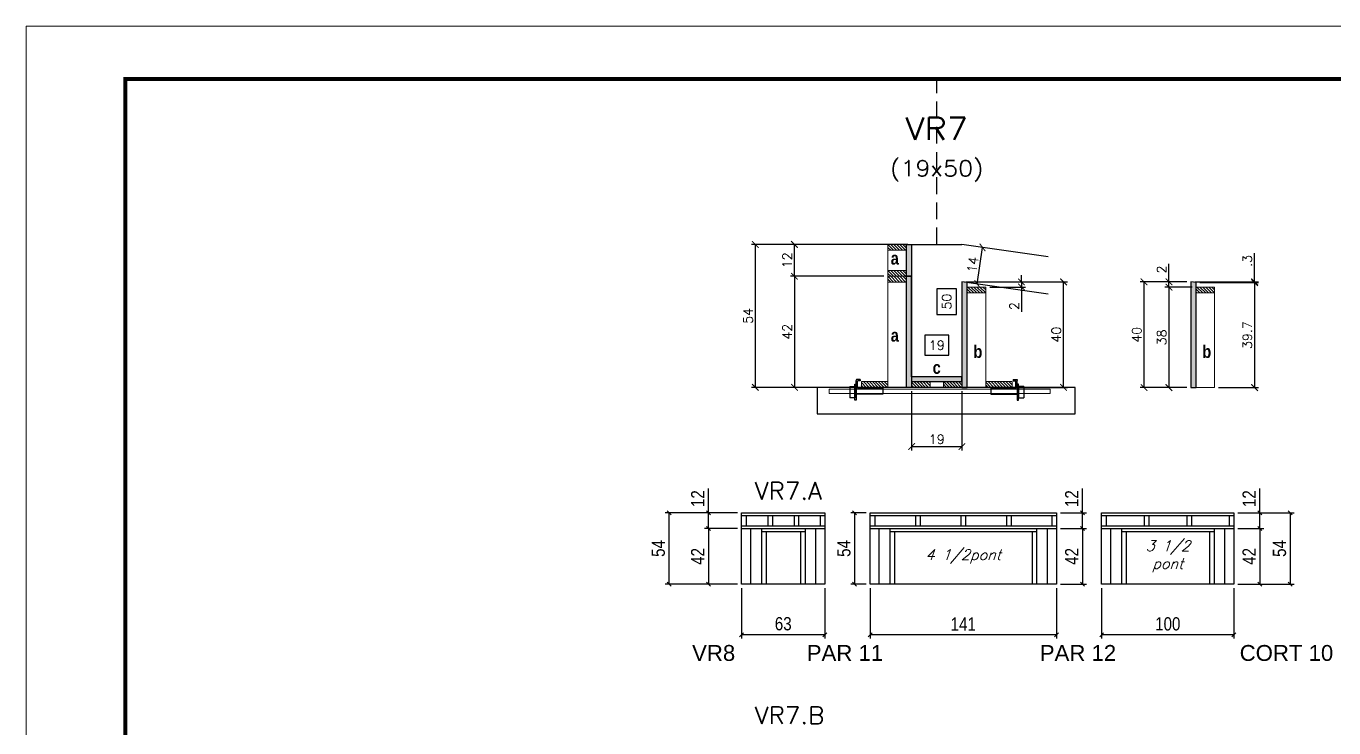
# Model space of a CAD drawing. Extents: x 0 to 6325, y 5574 to 19307.
# Drawn here: x 0 to 989, y 6094 to 6624 of the extents above; entities that cross this region are included whole.
import ezdxf
from ezdxf.enums import TextEntityAlignment as Align

# ---------------------------------------------------------------- set-up
doc = ezdxf.new("R2010")
doc.units = 0
doc.linetypes.add('DASHED', pattern=[0.75, 0.5, -0.25])
doc.linetypes.add('HIDDEN', pattern=[9.525, 6.35, -3.175])
for name, color, linetype in [('1', 1, 'Continuous'), ('5', 5, 'Continuous'), ('barrote', 251, 'Continuous'), ('COTA', 241, 'Continuous'), ('Cota Seção (2x)', 4, 'Continuous'), ('detalhes', 4, 'Continuous'), ('Hachura', 253, 'Continuous'), ('Painéis', 200, 'Continuous'), ('presilha', 1, 'Continuous'), ('SARR_2.2x7', 40, 'Continuous'), ('SARR_3.5x7', 81, 'Continuous'), ('texto', 7, 'Continuous'), ('Texto de Titulo', 7, 'Continuous'), ('Texto Qtd Sarr', 242, 'Continuous')]:
    doc.layers.add(name, color=color, linetype=linetype)
for name, color, linetype, lineweight in [('CONCRETO', 251, 'Continuous', 25), ('Folhas', 255, 'Continuous', 9), ('Madeira', 126, 'Continuous', 18), ('SARRAFO DE PRESSAO', 251, 'DASHED', 9), ('SCO-___-LAJ', 2, 'Continuous', 0), ('Texto Seção', 7, 'Continuous', 15)]:
    doc.layers.add(name, color=color, linetype=linetype, lineweight=lineweight)
doc.styles.add('COTA TECNICA', font='techl___.ttf', dxfattribs={"height": 10})
doc.styles.add('REGUA-120', font='ROMANS.shx', dxfattribs={"height": 15})
doc.styles.add('Romans', font='romans.shx')
doc.styles.get("Standard").update_dxf_attribs({"font": 'arial.ttf'})
doc.styles.add('TECNICA', font='techb___.ttf', dxfattribs={"height": 10})
doc.dimstyles.new('Cota Seção (2x)', dxfattribs={"dimtxt": 7, "dimasz": 5, "dimexe": 3, "dimexo": 3, "dimgap": 2, "dimtad": 3, "dimdec": 1, "dimlfac": 0.5, "dimzin": 12, "dimdsep": 46, "dimtxsty": 'Romans', "dimblk": 'ARCHTICK', "dimcen": 0, "dimclrd": 4, "dimclre": 4, "dimclrt": 1, "dimadec": 1, "dimazin": 3, "dimtfac": 1, "dimtdec": 1, "dimtmove": 0, "dimatfit": 3, "dimldrblk": 'OBLIQUE', "dimfxl": 1, "dimtolj": 1, "dimtzin": 12, "dimarcsym": 0})
doc.dimstyles.new('Cota Seção interna', dxfattribs={"dimtxt": 7, "dimasz": 6, "dimexe": 0.18, "dimexo": 2, "dimgap": -4, "dimtad": 3, "dimdec": 1, "dimlfac": 0.5, "dimzin": 12, "dimdsep": 46, "dimtxsty": 'Romans', "dimblk": 'ARCHTICK', "dimcen": 0.09, "dimse1": 1, "dimse2": 1, "dimsd1": 1, "dimsd2": 1, "dimclrd": 180, "dimclre": 5, "dimclrt": 1, "dimadec": 0, "dimazin": 3, "dimtfac": 1, "dimtdec": 1, "dimtofl": 0, "dimtmove": 0, "dimatfit": 3, "dimldrblk": 'ARCHTICK', "dimfxl": 1, "dimtolj": 1, "dimtzin": 0, "dimarcsym": 0})
doc.dimstyles.new('PAINEL', dxfattribs={"dimtxt": 10, "dimasz": 3, "dimexe": 3, "dimexo": 3, "dimgap": 3, "dimtad": 1, "dimdec": 1, "dimzin": 12, "dimdsep": 46, "dimtxsty": 'COTA TECNICA', "dimblk1": 'OBLIQUE', "dimblk2": 'OBLIQUE', "dimsah": 1, "dimcen": 0.9, "dimclrd": 4, "dimclre": 4, "dimclrt": 240, "dimadec": 1, "dimazin": 3, "dimtfac": 1, "dimtdec": 1, "dimtmove": 0, "dimatfit": 3, "dimfxl": 1, "dimtolj": 1, "dimtzin": 12, "dimarcsym": 0})
pattern_1 = [(315, (23626.2649, -1878.4068), (1.12253202, 1.12253202), [])]

# ---------------------------------------------------------------- blocks, each defined once
blk = doc.blocks.new('9999999999')
at = {"layer": 'Folhas'}
blk.add_lwpolyline([(98138.98, 34190.21), (99623.98, 34190.21), (99623.98, 35240.21), (98138.98, 35240.21)], close=True, dxfattribs=at)
at = {"layer": 'Folhas', "color": 30, "const_width": 3}
blk.add_lwpolyline([(98213.98, 34230.21), (99583.98, 34230.21), (99583.98, 35200.21), (98213.98, 35200.21)], close=True, dxfattribs=at)
blk = doc.blocks.new('*D3556')
at = {"layer": 'Cota Seção (2x)', "color": 180, "lineweight": -2, "transparency": 16777216}
for p, q in [((703.64, 6425.71), (688.64, 6425.71)), ((688.64, 6425.71), (688.64, 6406.38)), ((703.64, 6406.38), (703.64, 6425.71)), ((688.64, 6406.38), (703.64, 6406.38))]:
    blk.add_line(p, q, dxfattribs=at)
at = {"layer": 'Defpoints', "color": 0, "transparency": 16777216}
for p in [(707.64, 6459.2), (707.64, 6459.2), (707.64, 6359.24)]:
    blk.add_point(p, dxfattribs=at)
at = {"layer": 'Cota Seção (2x)', "color": 1, "transparency": 16777216, "insert": (696.14, 6416.05), "char_height": 7, "attachment_point": 5, "rotation": 90, "style": 'Romans'}
blk.add_mtext('\\A1;50', dxfattribs=at)
blk = doc.blocks.new('_ArchTick')
at = {"color": 0, "linetype": 'ByBlock', "const_width": 0.15}
blk.add_lwpolyline([(-0.5, -0.5), (0.5, 0.5)], dxfattribs=at)
blk = doc.blocks.new('*D3557')
at = {"layer": 'Cota Seção (2x)', "color": 180, "lineweight": -2, "transparency": 16777216}
for p, q in [((697.64, 6390.59), (679.64, 6390.59)), ((679.64, 6390.59), (679.64, 6375.59)), ((697.64, 6375.59), (697.64, 6390.59)), ((679.64, 6375.59), (697.64, 6375.59))]:
    blk.add_line(p, q, dxfattribs=at)
at = {"layer": 'Defpoints', "color": 0, "transparency": 16777216}
for p in [(669.64, 6371.59), (707.64, 6371.59), (707.64, 6371.59)]:
    blk.add_point(p, dxfattribs=at)
at = {"layer": 'Cota Seção (2x)', "color": 1, "transparency": 16777216, "insert": (688.64, 6383.09), "char_height": 7, "attachment_point": 5, "style": 'Romans'}
blk.add_mtext('\\A1;19', dxfattribs=at)
blk = doc.blocks.new('*D3558')
at = {"layer": 'COTA', "color": 4, "lineweight": -2, "transparency": 16777216}
for p, q in [((669.64, 6348.24), (669.64, 6303.51)), ((707.64, 6348.24), (707.64, 6303.51)), ((669.64, 6306.51), (707.64, 6306.51))]:
    blk.add_line(p, q, dxfattribs=at)
at = {"layer": 'Defpoints', "color": 0, "transparency": 16777216}
for p in [(669.64, 6351.24), (707.64, 6351.24), (707.64, 6306.51)]:
    blk.add_point(p, dxfattribs=at)
at = {"layer": 'COTA', "color": 4, "lineweight": -2, "transparency": 16777216, "xscale": 5, "yscale": 5, "zscale": 5, "rotation": 180}
blk.add_blockref('_ArchTick', (669.64, 6306.51), dxfattribs=at)
at = {"layer": 'COTA', "color": 4, "lineweight": -2, "transparency": 16777216, "xscale": 5, "yscale": 5, "zscale": 5}
blk.add_blockref('_ArchTick', (707.64, 6306.51), dxfattribs=at)
at = {"layer": 'COTA', "color": 1, "transparency": 16777216, "insert": (688.64, 6312.01), "char_height": 7, "attachment_point": 5, "style": 'Romans'}
blk.add_mtext('\\A1;19', dxfattribs=at)
blk = doc.blocks.new('_Oblique')
at = {"layer": '1', "color": 0, "lineweight": -2}
blk.add_line((-0.5, -0.5), (0.5, 0.5), dxfattribs=at)
blk = doc.blocks.new('*D3559')
at = {"layer": 'COTA', "color": 4, "lineweight": -2, "transparency": 16777216}
for p, q in [((710.64, 6430.97), (787.52, 6430.97)), ((784.52, 6351.24), (784.52, 6430.97)), ((744.24, 6351.24), (787.52, 6351.24))]:
    blk.add_line(p, q, dxfattribs=at)
at = {"layer": 'Defpoints', "color": 0, "transparency": 16777216}
for p in [(707.64, 6430.97), (784.52, 6430.97), (741.24, 6351.24)]:
    blk.add_point(p, dxfattribs=at)
at = {"layer": 'COTA', "color": 4, "lineweight": -2, "transparency": 16777216, "xscale": 5, "yscale": 5, "zscale": 5}
for p, rotation in [((784.52, 6430.97), 90), ((784.52, 6351.24), 270)]:
    blk.add_blockref('_ArchTick', p, dxfattribs=dict(at, rotation=rotation))
at = {"layer": 'COTA', "color": 1, "transparency": 16777216, "insert": (779.02, 6391.1), "char_height": 7, "attachment_point": 5, "rotation": 90, "style": 'Romans'}
blk.add_mtext('\\A1;40', dxfattribs=at)
blk = doc.blocks.new('*D3560')
at = {"layer": 'COTA', "color": 4, "lineweight": -2, "transparency": 16777216}
for p, q in [((648.64, 6435.25), (577.99, 6435.25)), ((580.99, 6435.25), (580.99, 6351.24)), ((633.04, 6351.24), (577.99, 6351.24))]:
    blk.add_line(p, q, dxfattribs=at)
at = {"layer": 'Defpoints', "color": 0, "transparency": 16777216}
for p in [(651.64, 6435.25), (580.99, 6351.24), (636.04, 6351.24)]:
    blk.add_point(p, dxfattribs=at)
at = {"layer": 'COTA', "color": 4, "lineweight": -2, "transparency": 16777216, "xscale": 5, "yscale": 5, "zscale": 5}
for p, rotation in [((580.99, 6435.25), 90), ((580.99, 6351.24), 270)]:
    blk.add_blockref('_ArchTick', p, dxfattribs=dict(at, rotation=rotation))
at = {"layer": 'COTA', "color": 1, "transparency": 16777216, "insert": (575.49, 6393.24), "char_height": 7, "attachment_point": 5, "rotation": 90, "style": 'Romans'}
blk.add_mtext('\\A1;42', dxfattribs=at)
blk = doc.blocks.new('PRESILHA METÁLICA 1')
at = {"layer": 'presilha'}
for p, q in [((6, 15.5), (7.5, 15.5)), ((6, -2.5), (6, 15.5)), ((7.5, 10.6), (7.5, 19.9)), ((7.5, 15.5), (7.5, -2.5)), ((12, 21), (8.6, 21)), ((9, 11.6), (9, 18.9)), ((12, 19.5), (9.6, 19.5)), ((12, 21), (12, 19.5)), ((0, 13), (6, 13)), ((0, 13), (0, 0)), ((6, 0), (0, 0)), ((6, 13), (6, 0)), ((37.5, 4.1), (7.5, 4.1)), ((37.5, 11), (9.6, 11)), ((37.5, 11), (37.5, 4.1)), ((7.5, -2.5), (6, -2.5))]:
    blk.add_line(p, q, dxfattribs=at)
for centre, radius, start, end in [((8.6, 19.9), 1.14, 90, 180), ((9.6, 18.9), 0.57, 90, 180), ((9.6, 11.6), 0.57, 180, 270)]:
    blk.add_arc(centre, radius, start, end, dxfattribs=at)
blk = doc.blocks.new('*D3561')
at = {"layer": 'COTA', "color": 4, "lineweight": -2, "transparency": 16777216}
for p, q in [((710.64, 6430.97), (755.69, 6430.97)), ((752.69, 6430.97), (752.69, 6435.97)), ((752.69, 6430.97), (752.69, 6427.03)), ((728.64, 6427.03), (755.69, 6427.03)), ((752.69, 6427.03), (752.69, 6408.36))]:
    blk.add_line(p, q, dxfattribs=at)
at = {"layer": 'Defpoints', "color": 0, "transparency": 16777216}
for p in [(707.64, 6430.97), (725.64, 6427.03), (752.69, 6427.03)]:
    blk.add_point(p, dxfattribs=at)
at = {"layer": 'COTA', "color": 4, "lineweight": -2, "transparency": 16777216, "xscale": 5, "yscale": 5, "zscale": 5}
for p, rotation in [((752.69, 6430.97), 270), ((752.69, 6427.03), 90)]:
    blk.add_blockref('_ArchTick', p, dxfattribs=dict(at, rotation=rotation))
at = {"layer": 'COTA', "color": 1, "transparency": 16777216, "insert": (747.19, 6412.69), "char_height": 7, "attachment_point": 5, "rotation": 90, "style": 'Romans'}
blk.add_mtext('\\A1;2', dxfattribs=at)
blk = doc.blocks.new('*D3549')
at = {"layer": 'COTA', "color": 4, "lineweight": -2, "transparency": 16777216}
for p, q in [((601.37, 6459.25), (577.99, 6459.25)), ((580.99, 6435.25), (580.99, 6459.25)), ((648.64, 6435.25), (577.99, 6435.25))]:
    blk.add_line(p, q, dxfattribs=at)
at = {"layer": 'Defpoints', "color": 0, "transparency": 16777216}
for p in [(580.99, 6459.25), (604.37, 6459.25), (651.64, 6435.25)]:
    blk.add_point(p, dxfattribs=at)
at = {"layer": 'COTA', "color": 4, "lineweight": -2, "transparency": 16777216, "xscale": 5, "yscale": 5, "zscale": 5}
for p, rotation in [((580.99, 6459.25), 90), ((580.99, 6435.25), 270)]:
    blk.add_blockref('_ArchTick', p, dxfattribs=dict(at, rotation=rotation))
at = {"layer": 'COTA', "color": 1, "transparency": 16777216, "insert": (575.49, 6447.25), "char_height": 7, "attachment_point": 5, "rotation": 90, "style": 'Romans'}
blk.add_mtext('\\A1;12', dxfattribs=at)
blk = doc.blocks.new('titulo1')
at = {"layer": 'Defpoints', "color": 252, "linetype": 'HIDDEN', "ltscale": 2}
blk.add_line((0, 0), (0, 125), dxfattribs=at)
at = {"layer": 'Defpoints', "style": 'Romans', "oblique": 15}
blk.add_attdef('FOLHA', text='', height=10, dxfattribs=at).set_placement((0, 15.58), align=Align.MIDDLE_CENTER)
at = {"layer": 'Texto Qtd Sarr', "color": 3, "style": 'Romans', "oblique": 15}
for tag, height, p in [('TITULO', 17, (0, 71.45)), ('SEÇÃO', 12, (0, 41.55))]:
    blk.add_attdef(tag, text='', height=height, dxfattribs=at).set_placement(p, align=Align.MIDDLE_CENTER)
blk = doc.blocks.new('*D3550')
at = {"layer": 'COTA', "color": 4, "lineweight": -2, "transparency": 16777216}
for p, q in [((877.75, 6430.97), (842.39, 6430.97)), ((845.39, 6351.04), (845.39, 6430.97)), ((877.75, 6351.04), (842.39, 6351.04))]:
    blk.add_line(p, q, dxfattribs=at)
at = {"layer": 'Defpoints', "color": 0, "transparency": 16777216}
for p in [(845.39, 6430.97), (880.75, 6430.97), (880.75, 6351.04)]:
    blk.add_point(p, dxfattribs=at)
at = {"layer": 'COTA', "color": 4, "lineweight": -2, "transparency": 16777216, "xscale": 5, "yscale": 5, "zscale": 5}
for p, rotation in [((845.39, 6430.97), 90), ((845.39, 6351.04), 270)]:
    blk.add_blockref('_ArchTick', p, dxfattribs=dict(at, rotation=rotation))
at = {"layer": 'COTA', "color": 1, "transparency": 16777216, "insert": (839.89, 6391), "char_height": 7, "attachment_point": 5, "rotation": 90, "style": 'Romans'}
blk.add_mtext('\\A1;40', dxfattribs=at)
blk = doc.blocks.new('*D3551')
at = {"layer": 'COTA', "color": 4, "lineweight": -2, "transparency": 16777216}
for p, q in [((928.98, 6430.97), (928.98, 6452.63)), ((883.75, 6430.97), (931.98, 6430.97)), ((887.67, 6430.41), (931.98, 6430.41)), ((928.98, 6430.41), (928.98, 6430.97)), ((928.98, 6430.41), (928.98, 6425.41))]:
    blk.add_line(p, q, dxfattribs=at)
at = {"layer": 'Defpoints', "color": 0, "transparency": 16777216}
for p in [(880.75, 6430.97), (884.67, 6430.41), (928.98, 6430.97)]:
    blk.add_point(p, dxfattribs=at)
at = {"layer": 'COTA', "color": 4, "lineweight": -2, "transparency": 16777216, "xscale": 5, "yscale": 5, "zscale": 5}
for p, rotation in [((928.98, 6430.97), 270), ((928.98, 6430.41), 90)]:
    blk.add_blockref('_ArchTick', p, dxfattribs=dict(at, rotation=rotation))
at = {"layer": 'COTA', "color": 1, "transparency": 16777216, "insert": (923.48, 6446.8), "char_height": 7, "attachment_point": 5, "rotation": 90, "style": 'Romans'}
blk.add_mtext('\\A1;.3', dxfattribs=at)
blk = doc.blocks.new('*D3552')
at = {"layer": 'COTA', "color": 4, "lineweight": -2, "transparency": 16777216}
for p, q in [((887.67, 6430.41), (931.98, 6430.41)), ((928.98, 6430.41), (928.98, 6351.04)), ((901.75, 6351.04), (931.98, 6351.04))]:
    blk.add_line(p, q, dxfattribs=at)
at = {"layer": 'Defpoints', "color": 0, "transparency": 16777216}
for p in [(884.67, 6430.41), (898.75, 6351.04), (928.98, 6351.04)]:
    blk.add_point(p, dxfattribs=at)
at = {"layer": 'COTA', "color": 4, "lineweight": -2, "transparency": 16777216, "xscale": 5, "yscale": 5, "zscale": 5}
for p, rotation in [((928.98, 6430.41), 90), ((928.98, 6351.04), 270)]:
    blk.add_blockref('_ArchTick', p, dxfattribs=dict(at, rotation=rotation))
at = {"layer": 'COTA', "color": 1, "transparency": 16777216, "insert": (923.48, 6390.72), "char_height": 7, "attachment_point": 5, "rotation": 90, "style": 'Romans'}
blk.add_mtext('\\A1;39.7', dxfattribs=at)
blk = doc.blocks.new('*D3553')
at = {"layer": 'COTA', "color": 4, "lineweight": -2, "transparency": 16777216}
for p, q in [((864.21, 6430.97), (864.21, 6444.63)), ((877.75, 6430.97), (861.21, 6430.97)), ((864.21, 6426.96), (864.21, 6430.97)), ((881.75, 6426.96), (861.21, 6426.96))]:
    blk.add_line(p, q, dxfattribs=at)
at = {"layer": 'Defpoints', "color": 0, "transparency": 16777216}
for p in [(864.21, 6430.97), (880.75, 6430.97), (884.75, 6426.96)]:
    blk.add_point(p, dxfattribs=at)
at = {"layer": 'COTA', "color": 4, "lineweight": -2, "transparency": 16777216, "xscale": 5, "yscale": 5, "zscale": 5}
for p, rotation in [((864.21, 6430.97), 90), ((864.21, 6426.96), 270)]:
    blk.add_blockref('_ArchTick', p, dxfattribs=dict(at, rotation=rotation))
at = {"layer": 'COTA', "color": 1, "transparency": 16777216, "insert": (858.71, 6440.3), "char_height": 7, "attachment_point": 5, "rotation": 90, "style": 'Romans'}
blk.add_mtext('\\A1;2', dxfattribs=at)
blk = doc.blocks.new('*D3554')
at = {"layer": 'COTA', "color": 4, "lineweight": -2, "transparency": 16777216}
for p, q in [((881.75, 6426.96), (861.21, 6426.96)), ((864.21, 6426.96), (864.21, 6351.04)), ((877.75, 6351.04), (861.21, 6351.04))]:
    blk.add_line(p, q, dxfattribs=at)
at = {"layer": 'Defpoints', "color": 0, "transparency": 16777216}
for p in [(884.75, 6426.96), (864.21, 6351.04), (880.75, 6351.04)]:
    blk.add_point(p, dxfattribs=at)
at = {"layer": 'COTA', "color": 4, "lineweight": -2, "transparency": 16777216, "xscale": 5, "yscale": 5, "zscale": 5}
for p, rotation in [((864.21, 6426.96), 90), ((864.21, 6351.04), 270)]:
    blk.add_blockref('_ArchTick', p, dxfattribs=dict(at, rotation=rotation))
at = {"layer": 'COTA', "color": 1, "transparency": 16777216, "insert": (858.71, 6389), "char_height": 7, "attachment_point": 5, "rotation": 90, "style": 'Romans'}
blk.add_mtext('\\A1;38', dxfattribs=at)
blk = doc.blocks.new('*D4644')
at = {"layer": 'COTA', "color": 4, "lineweight": -2, "transparency": 16777216}
blk.add_line((719.3, 6429.31), (723.24, 6457.03), dxfattribs=at)
at = {"layer": 'Defpoints', "color": 0, "transparency": 16777216}
for p in [(723.24, 6457.03), (723.24, 6457.03), (719.3, 6429.31)]:
    blk.add_point(p, dxfattribs=at)
at = {"layer": 'COTA', "color": 4, "lineweight": -2, "transparency": 16777216, "xscale": 5, "yscale": 5, "zscale": 5}
for p, rotation in [((723.24, 6457.03), 81.91373526507375), ((719.3, 6429.31), 261.9137352650737)]:
    blk.add_blockref('_ArchTick', p, dxfattribs=dict(at, rotation=rotation))
at = {"layer": 'COTA', "color": 1, "transparency": 16777216, "insert": (715.82, 6443.95), "char_height": 7, "attachment_point": 5, "rotation": 81.91374, "style": 'Romans'}
blk.add_mtext('\\A1;14', dxfattribs=at)
blk = doc.blocks.new('*D4640')
at = {"layer": 'COTA', "color": 4, "lineweight": -2, "transparency": 16777216}
for p, q in [((538.01, 6244.46), (512.92, 6244.46)), ((515.92, 6244.46), (515.92, 6202.46)), ((538.01, 6202.46), (512.92, 6202.46))]:
    blk.add_line(p, q, dxfattribs=at)
at = {"layer": 'Defpoints', "color": 0, "transparency": 16777216}
for p in [(541.01, 6244.46), (515.92, 6202.46), (541.01, 6202.46)]:
    blk.add_point(p, dxfattribs=at)
at = {"layer": 'COTA', "color": 4, "lineweight": -2, "transparency": 16777216, "xscale": 3, "yscale": 3, "zscale": 3}
for p, rotation in [((515.92, 6244.46), 90), ((515.92, 6202.46), 270)]:
    blk.add_blockref('_Oblique', p, dxfattribs=dict(at, rotation=rotation))
at = {"layer": 'COTA', "color": 240, "transparency": 16777216, "insert": (507.85, 6223.46), "char_height": 10, "attachment_point": 5, "rotation": 90, "style": 'COTA TECNICA'}
blk.add_mtext('\\A1;42', dxfattribs=at)
blk = doc.blocks.new('*D4641')
at = {"layer": 'COTA', "color": 4, "lineweight": -2, "transparency": 16777216}
for p, q in [((515.92, 6256.46), (515.92, 6274.78)), ((538.01, 6256.46), (512.92, 6256.46)), ((515.92, 6244.46), (515.92, 6256.46)), ((538.01, 6244.46), (512.92, 6244.46))]:
    blk.add_line(p, q, dxfattribs=at)
at = {"layer": 'Defpoints', "color": 0, "transparency": 16777216}
for p in [(515.92, 6256.46), (541.01, 6256.46), (541.01, 6244.46)]:
    blk.add_point(p, dxfattribs=at)
at = {"layer": 'COTA', "color": 4, "lineweight": -2, "transparency": 16777216, "xscale": 3, "yscale": 3, "zscale": 3}
for p, rotation in [((515.92, 6256.46), 90), ((515.92, 6244.46), 270)]:
    blk.add_blockref('_Oblique', p, dxfattribs=dict(at, rotation=rotation))
at = {"layer": 'COTA', "color": 240, "transparency": 16777216, "insert": (507.86, 6267.12), "char_height": 10, "attachment_point": 5, "rotation": 90, "style": 'COTA TECNICA'}
blk.add_mtext('\\A1;12', dxfattribs=at)
blk = doc.blocks.new('*D3548')
at = {"layer": 'COTA', "color": 4, "lineweight": -2, "transparency": 16777216}
for p, q in [((538.01, 6256.46), (483.18, 6256.46)), ((486.18, 6202.46), (486.18, 6256.46)), ((538.01, 6202.46), (483.18, 6202.46))]:
    blk.add_line(p, q, dxfattribs=at)
at = {"layer": 'Defpoints', "color": 0, "transparency": 16777216}
for p in [(486.18, 6256.46), (541.01, 6256.46), (541.01, 6202.46)]:
    blk.add_point(p, dxfattribs=at)
at = {"layer": 'COTA', "color": 4, "lineweight": -2, "transparency": 16777216, "xscale": 3, "yscale": 3, "zscale": 3}
for p, rotation in [((486.18, 6256.46), 90), ((486.18, 6202.46), 270)]:
    blk.add_blockref('_Oblique', p, dxfattribs=dict(at, rotation=rotation))
at = {"layer": 'COTA', "color": 240, "transparency": 16777216, "insert": (478.07, 6229.46), "char_height": 10, "attachment_point": 5, "rotation": 90, "style": 'COTA TECNICA'}
blk.add_mtext('\\A1;54', dxfattribs=at)
blk = doc.blocks.new('*D4642')
at = {"layer": 'COTA', "color": 4, "lineweight": -2, "transparency": 16777216}
for p, q in [((541.01, 6199.46), (541.01, 6161.29)), ((604.01, 6199.46), (604.01, 6161.29)), ((604.01, 6164.29), (541.01, 6164.29))]:
    blk.add_line(p, q, dxfattribs=at)
at = {"layer": 'Defpoints', "color": 0, "transparency": 16777216}
for p in [(541.01, 6202.46), (604.01, 6202.46), (541.01, 6164.29)]:
    blk.add_point(p, dxfattribs=at)
at = {"layer": 'COTA', "color": 4, "lineweight": -2, "transparency": 16777216, "xscale": 3, "yscale": 3, "zscale": 3, "rotation": 180}
blk.add_blockref('_Oblique', (541.01, 6164.29), dxfattribs=at)
at = {"layer": 'COTA', "color": 4, "lineweight": -2, "transparency": 16777216, "xscale": 3, "yscale": 3, "zscale": 3}
blk.add_blockref('_Oblique', (604.01, 6164.29), dxfattribs=at)
at = {"layer": 'COTA', "color": 240, "transparency": 16777216, "insert": (572.51, 6172.51), "char_height": 10, "attachment_point": 5, "style": 'COTA TECNICA'}
blk.add_mtext('\\A1;63', dxfattribs=at)
blk = doc.blocks.new('*D4643')
at = {"layer": 'COTA', "color": 4, "lineweight": -2, "transparency": 16777216}
for p, q in [((666.64, 6459.25), (548.42, 6459.25)), ((551.42, 6459.25), (551.42, 6351.24)), ((595.19, 6351.24), (548.42, 6351.24))]:
    blk.add_line(p, q, dxfattribs=at)
at = {"layer": 'Defpoints', "color": 0, "transparency": 16777216}
for p in [(669.64, 6459.25), (551.42, 6351.24), (598.19, 6351.24)]:
    blk.add_point(p, dxfattribs=at)
at = {"layer": 'COTA', "color": 4, "lineweight": -2, "transparency": 16777216, "xscale": 5, "yscale": 5, "zscale": 5}
for p, rotation in [((551.42, 6459.25), 90), ((551.42, 6351.24), 270)]:
    blk.add_blockref('_ArchTick', p, dxfattribs=dict(at, rotation=rotation))
at = {"layer": 'COTA', "color": 1, "transparency": 16777216, "insert": (545.92, 6405.24), "char_height": 7, "attachment_point": 5, "rotation": 90, "style": 'Romans'}
blk.add_mtext('\\A1;54', dxfattribs=at)
blk = doc.blocks.new('*D4637')
at = {"layer": 'COTA', "color": 4, "lineweight": -2, "transparency": 16777216}
for p, q in [((638.17, 6199.46), (638.17, 6161.29)), ((779.17, 6199.46), (779.17, 6161.29)), ((779.17, 6164.29), (638.17, 6164.29))]:
    blk.add_line(p, q, dxfattribs=at)
at = {"layer": 'Defpoints', "color": 0, "transparency": 16777216}
for p in [(638.17, 6202.46), (779.17, 6202.46), (638.17, 6164.29)]:
    blk.add_point(p, dxfattribs=at)
at = {"layer": 'COTA', "color": 4, "lineweight": -2, "transparency": 16777216, "xscale": 3, "yscale": 3, "zscale": 3, "rotation": 180}
blk.add_blockref('_Oblique', (638.17, 6164.29), dxfattribs=at)
at = {"layer": 'COTA', "color": 4, "lineweight": -2, "transparency": 16777216, "xscale": 3, "yscale": 3, "zscale": 3}
blk.add_blockref('_Oblique', (779.17, 6164.29), dxfattribs=at)
at = {"layer": 'COTA', "color": 240, "transparency": 16777216, "insert": (708.67, 6172.37), "char_height": 10, "attachment_point": 5, "style": 'COTA TECNICA'}
blk.add_mtext('\\A1;141', dxfattribs=at)
blk = doc.blocks.new('*D4638')
at = {"layer": 'COTA', "color": 4, "lineweight": -2, "transparency": 16777216}
for p, q in [((813.32, 6199.46), (813.32, 6161.29)), ((913.32, 6199.46), (913.32, 6161.29)), ((913.32, 6164.29), (813.32, 6164.29))]:
    blk.add_line(p, q, dxfattribs=at)
at = {"layer": 'Defpoints', "color": 0, "transparency": 16777216}
for p in [(813.32, 6202.46), (913.32, 6202.46), (813.32, 6164.29)]:
    blk.add_point(p, dxfattribs=at)
at = {"layer": 'COTA', "color": 4, "lineweight": -2, "transparency": 16777216, "xscale": 3, "yscale": 3, "zscale": 3, "rotation": 180}
blk.add_blockref('_Oblique', (813.32, 6164.29), dxfattribs=at)
at = {"layer": 'COTA', "color": 4, "lineweight": -2, "transparency": 16777216, "xscale": 3, "yscale": 3, "zscale": 3}
blk.add_blockref('_Oblique', (913.32, 6164.29), dxfattribs=at)
at = {"layer": 'COTA', "color": 240, "transparency": 16777216, "insert": (863.32, 6172.4), "char_height": 10, "attachment_point": 5, "style": 'COTA TECNICA'}
blk.add_mtext('\\A1;100', dxfattribs=at)
blk = doc.blocks.new('*D3544')
at = {"layer": 'COTA', "color": 4, "lineweight": -2, "transparency": 16777216}
for p, q in [((782.17, 6244.46), (801.77, 6244.46)), ((798.77, 6244.46), (798.77, 6202.46)), ((782.17, 6202.46), (801.77, 6202.46))]:
    blk.add_line(p, q, dxfattribs=at)
at = {"layer": 'Defpoints', "color": 0, "transparency": 16777216}
for p in [(779.17, 6244.46), (779.17, 6202.46), (798.77, 6202.46)]:
    blk.add_point(p, dxfattribs=at)
at = {"layer": 'COTA', "color": 4, "lineweight": -2, "transparency": 16777216, "xscale": 3, "yscale": 3, "zscale": 3}
for p, rotation in [((798.77, 6244.46), 90), ((798.77, 6202.46), 270)]:
    blk.add_blockref('_Oblique', p, dxfattribs=dict(at, rotation=rotation))
at = {"layer": 'COTA', "color": 240, "transparency": 16777216, "insert": (790.69, 6223.46), "char_height": 10, "attachment_point": 5, "rotation": 90, "style": 'COTA TECNICA'}
blk.add_mtext('\\A1;42', dxfattribs=at)
blk = doc.blocks.new('*D3545')
at = {"layer": 'COTA', "color": 4, "lineweight": -2, "transparency": 16777216}
for p, q in [((798.77, 6256.46), (798.77, 6274.78)), ((782.17, 6256.46), (801.77, 6256.46)), ((798.77, 6244.46), (798.77, 6256.46)), ((782.17, 6244.46), (801.77, 6244.46))]:
    blk.add_line(p, q, dxfattribs=at)
at = {"layer": 'Defpoints', "color": 0, "transparency": 16777216}
for p in [(779.17, 6256.46), (798.77, 6256.46), (779.17, 6244.46)]:
    blk.add_point(p, dxfattribs=at)
at = {"layer": 'COTA', "color": 4, "lineweight": -2, "transparency": 16777216, "xscale": 3, "yscale": 3, "zscale": 3}
for p, rotation in [((798.77, 6256.46), 90), ((798.77, 6244.46), 270)]:
    blk.add_blockref('_Oblique', p, dxfattribs=dict(at, rotation=rotation))
at = {"layer": 'COTA', "color": 240, "transparency": 16777216, "insert": (790.71, 6267.12), "char_height": 10, "attachment_point": 5, "rotation": 90, "style": 'COTA TECNICA'}
blk.add_mtext('\\A1;12', dxfattribs=at)
blk = doc.blocks.new('*D3546')
at = {"layer": 'COTA', "color": 4, "lineweight": -2, "transparency": 16777216}
for p, q in [((916.32, 6244.46), (935.92, 6244.46)), ((932.92, 6244.46), (932.92, 6202.46)), ((916.32, 6202.46), (935.92, 6202.46))]:
    blk.add_line(p, q, dxfattribs=at)
at = {"layer": 'Defpoints', "color": 0, "transparency": 16777216}
for p in [(913.32, 6244.46), (913.32, 6202.46), (932.92, 6202.46)]:
    blk.add_point(p, dxfattribs=at)
at = {"layer": 'COTA', "color": 4, "lineweight": -2, "transparency": 16777216, "xscale": 3, "yscale": 3, "zscale": 3}
for p, rotation in [((932.92, 6244.46), 90), ((932.92, 6202.46), 270)]:
    blk.add_blockref('_Oblique', p, dxfattribs=dict(at, rotation=rotation))
at = {"layer": 'COTA', "color": 240, "transparency": 16777216, "insert": (924.84, 6223.46), "char_height": 10, "attachment_point": 5, "rotation": 90, "style": 'COTA TECNICA'}
blk.add_mtext('\\A1;42', dxfattribs=at)
blk = doc.blocks.new('*D3547')
at = {"layer": 'COTA', "color": 4, "lineweight": -2, "transparency": 16777216}
for p, q in [((932.92, 6256.46), (932.92, 6274.78)), ((916.32, 6256.46), (935.92, 6256.46)), ((932.92, 6244.46), (932.92, 6256.46)), ((916.32, 6244.46), (935.92, 6244.46))]:
    blk.add_line(p, q, dxfattribs=at)
at = {"layer": 'Defpoints', "color": 0, "transparency": 16777216}
for p in [(913.32, 6256.46), (932.92, 6256.46), (913.32, 6244.46)]:
    blk.add_point(p, dxfattribs=at)
at = {"layer": 'COTA', "color": 4, "lineweight": -2, "transparency": 16777216, "xscale": 3, "yscale": 3, "zscale": 3}
for p, rotation in [((932.92, 6256.46), 90), ((932.92, 6244.46), 270)]:
    blk.add_blockref('_Oblique', p, dxfattribs=dict(at, rotation=rotation))
at = {"layer": 'COTA', "color": 240, "transparency": 16777216, "insert": (924.86, 6267.12), "char_height": 10, "attachment_point": 5, "rotation": 90, "style": 'COTA TECNICA'}
blk.add_mtext('\\A1;12', dxfattribs=at)
blk = doc.blocks.new('*D4639')
at = {"layer": 'COTA', "color": 4, "lineweight": -2, "transparency": 16777216}
for p, q in [((635.17, 6256.46), (623.53, 6256.46)), ((626.53, 6256.46), (626.53, 6202.46)), ((635.17, 6202.46), (623.53, 6202.46))]:
    blk.add_line(p, q, dxfattribs=at)
at = {"layer": 'Defpoints', "color": 0, "transparency": 16777216}
for p in [(638.17, 6256.46), (626.53, 6202.46), (638.17, 6202.46)]:
    blk.add_point(p, dxfattribs=at)
at = {"layer": 'COTA', "color": 4, "lineweight": -2, "transparency": 16777216, "xscale": 3, "yscale": 3, "zscale": 3}
for p, rotation in [((626.53, 6256.46), 90), ((626.53, 6202.46), 270)]:
    blk.add_blockref('_Oblique', p, dxfattribs=dict(at, rotation=rotation))
at = {"layer": 'COTA', "color": 240, "transparency": 16777216, "insert": (618.42, 6229.46), "char_height": 10, "attachment_point": 5, "rotation": 90, "style": 'COTA TECNICA'}
blk.add_mtext('\\A1;54', dxfattribs=at)
blk = doc.blocks.new('*D4651')
at = {"layer": 'COTA', "color": 4, "lineweight": -2, "transparency": 16777216}
for p, q in [((916.32, 6256.46), (958.94, 6256.46)), ((955.94, 6256.46), (955.94, 6202.46)), ((916.32, 6202.46), (958.94, 6202.46))]:
    blk.add_line(p, q, dxfattribs=at)
at = {"layer": 'Defpoints', "color": 0, "transparency": 16777216}
for p in [(913.32, 6256.46), (913.32, 6202.46), (955.94, 6202.46)]:
    blk.add_point(p, dxfattribs=at)
at = {"layer": 'COTA', "color": 4, "lineweight": -2, "transparency": 16777216, "xscale": 3, "yscale": 3, "zscale": 3}
for p, rotation in [((955.94, 6256.46), 90), ((955.94, 6202.46), 270)]:
    blk.add_blockref('_Oblique', p, dxfattribs=dict(at, rotation=rotation))
at = {"layer": 'COTA', "color": 240, "transparency": 16777216, "insert": (947.83, 6229.46), "char_height": 10, "attachment_point": 5, "rotation": 90, "style": 'COTA TECNICA'}
blk.add_mtext('\\A1;54', dxfattribs=at)

msp = doc.modelspace()

# ---------------------------------------------------------------- hatches: boundary and pattern name
at = {"layer": 'Hachura'}
h = msp.add_hatch(dxfattribs=at)
h.set_pattern_fill('ANSI31', color=256, scale=0.5, angle=270, style=0)
h.set_pattern_definition([(315, (23626.2649, -1848.3948), (1.12253202, 1.12253202), [])])
h.paths.add_polyline_path([(665.64, 6454.85), (665.64, 6459.25), (651.64, 6459.25), (651.64, 6454.85)])
h = msp.add_hatch(color=256, dxfattribs=at)
h.dxf.hatch_style = 1
h.paths.add_polyline_path([(665.64, 6459.25), (669.64, 6459.25), (669.64, 6435.25), (665.64, 6435.25)])
h = msp.add_hatch(dxfattribs=at)
h.set_pattern_fill('ANSI31', color=256, scale=0.5, angle=270, style=0)
h.set_pattern_definition([(315, (23626.2649, -1867.9948), (1.12253202, 1.12253202), [])])
h.paths.add_polyline_path([(665.64, 6435.25), (665.64, 6439.65), (651.64, 6439.65), (651.64, 6435.25)])
h = msp.add_hatch(dxfattribs=at)
h.set_pattern_fill('ANSI31', color=256, scale=0.5, angle=270, style=0)
h.set_pattern_definition([(315, (23626.2649, -1872.3948), (1.12253202, 1.12253202), [])])
h.paths.add_polyline_path([(665.64, 6430.85), (665.64, 6435.25), (651.64, 6435.25), (651.64, 6430.85)])
h = msp.add_hatch(color=256, dxfattribs=at)
h.dxf.hatch_style = 1
h.paths.add_polyline_path([(665.64, 6435.25), (669.64, 6435.25), (669.64, 6351.24), (665.64, 6351.24)])
h = msp.add_hatch(color=256, dxfattribs=at)
h.dxf.hatch_style = 1
h.paths.add_polyline_path([(711.61, 6430.4), (707.64, 6430.97), (707.64, 6351.24), (711.64, 6351.24)])
h = msp.add_hatch(color=256, dxfattribs=at)
h.dxf.hatch_style = 1
h.paths.add_polyline_path([(884.71, 6430.4), (880.75, 6430.97), (880.75, 6351.04), (884.75, 6351.04)])
h = msp.add_hatch(dxfattribs=at)
h.set_pattern_fill('ANSI31', color=256, scale=0.5, angle=270, style=0)
h.set_pattern_definition([(315, (23626.2649, -1880.6157), (1.12253202, 1.12253202), [])])
h.paths.add_polyline_path([(711.64, 6422.63), (711.64, 6427.03), (725.64, 6427.03), (725.64, 6422.63)])
h = msp.add_hatch(dxfattribs=at)
h.set_pattern_fill('ANSI31', color=256, scale=0.5, angle=270, style=0)
h.set_pattern_definition([(315, (23799.3675, -1880.6157), (1.12253202, 1.12253202), [])])
h.paths.add_polyline_path([(884.75, 6422.63), (884.75, 6427.03), (898.75, 6427.03), (898.75, 6422.63)])
h = msp.add_hatch(color=256, dxfattribs=at)
h.dxf.hatch_style = 1
h.paths.add_polyline_path([(707.64, 6355.64), (707.64, 6359.24), (669.64, 6359.24), (669.64, 6355.64)])
h = msp.add_hatch(dxfattribs=at)
h.set_pattern_fill('ANSI31', color=256, scale=0.5, angle=270, style=0)
h.set_pattern_definition([(315, (23626.2649, -1878.4068), (1.12253202, 1.12253202), [])])
h.paths.add_polyline_path([(631.64, 6351.24), (631.64, 6355.64), (651.64, 6355.64), (651.64, 6351.24)])
h = msp.add_hatch(dxfattribs=at)
h.set_pattern_fill('ANSI31', color=256, scale=0.5, angle=270, style=0)
h.set_pattern_definition(pattern_1)
h.paths.add_polyline_path([(669.64, 6351.24), (669.64, 6355.64), (683.64, 6355.64), (683.64, 6351.24)])
h = msp.add_hatch(dxfattribs=at)
h.set_pattern_fill('ANSI31', color=256, scale=0.5, angle=270, style=0)
h.set_pattern_definition(pattern_1)
h.paths.add_polyline_path([(707.64, 6351.24), (707.64, 6355.64), (693.64, 6355.64), (693.64, 6351.24)])
h = msp.add_hatch(dxfattribs=at)
h.set_pattern_fill('ANSI31', color=256, scale=0.5, angle=270, style=0)
h.set_pattern_definition(pattern_1)
h.paths.add_polyline_path([(745.64, 6351.24), (745.64, 6355.64), (725.64, 6355.64), (725.64, 6351.24)])

# ---------------------------------------------------------------- linework, layer by layer
at = {"layer": 'barrote'}
msp.add_lwpolyline([(598.19, 6331.24), (793.37, 6331.24), (793.37, 6351.24), (598.19, 6351.24)], close=True, dxfattribs=at)
at = {"layer": 'CONCRETO'}
for p in [(669.64, 6459.25), (772.92, 6449.98)]:
    msp.add_line(p, (707.64, 6459.25), dxfattribs=at)
msp.add_lwpolyline([(772.92, 6421.69), (707.64, 6430.97), (707.64, 6359.24), (669.64, 6359.24), (669.64, 6435.25)], dxfattribs=at)
at = {"layer": 'Madeira'}
for points in [[(665.64, 6454.85), (665.64, 6459.25), (651.64, 6459.25), (651.64, 6454.85)], [(665.64, 6459.25), (651.64, 6459.25), (651.64, 6435.25), (665.64, 6435.25)], [(665.64, 6435.25), (665.64, 6439.65), (651.64, 6439.65), (651.64, 6435.25)], [(665.64, 6430.85), (665.64, 6435.25), (651.64, 6435.25), (651.64, 6430.85)], [(665.64, 6435.25), (651.64, 6435.25), (651.64, 6351.24), (665.64, 6351.24)], [(711.64, 6422.63), (711.64, 6427.03), (725.64, 6427.03), (725.64, 6422.63)], [(711.64, 6427.03), (725.64, 6427.03), (725.64, 6351.24), (711.64, 6351.24)], [(884.75, 6422.63), (884.75, 6427.03), (898.75, 6427.03), (898.75, 6422.63)], [(884.75, 6427.03), (898.75, 6427.03), (898.75, 6351.04), (884.75, 6351.04)], [(631.64, 6351.24), (631.64, 6355.64), (651.64, 6355.64), (651.64, 6351.24)], [(669.64, 6351.24), (669.64, 6355.64), (683.64, 6355.64), (683.64, 6351.24)], [(707.64, 6351.24), (707.64, 6355.64), (693.64, 6355.64), (693.64, 6351.24)], [(745.64, 6351.24), (745.64, 6355.64), (725.64, 6355.64), (725.64, 6351.24)]]:
    msp.add_lwpolyline(points, close=True, dxfattribs=at)
at = {"layer": 'Painéis', "linetype": 'ByBlock'}
for p, q in [((541.01, 6244.46), (541.01, 6256.46)), ((541.01, 6256.46), (604.01, 6256.46)), ((604.01, 6256.46), (604.01, 6244.46)), ((638.17, 6244.46), (638.17, 6256.46)), ((638.17, 6256.46), (779.17, 6256.46)), ((779.17, 6256.46), (779.17, 6244.46)), ((813.32, 6244.46), (813.32, 6256.46)), ((813.32, 6256.46), (913.32, 6256.46)), ((913.32, 6256.46), (913.32, 6244.46)), ((541.01, 6244.46), (604.01, 6244.46)), ((541.01, 6202.46), (541.01, 6244.46)), ((604.01, 6244.46), (604.01, 6202.46)), ((638.17, 6244.46), (779.17, 6244.46)), ((638.17, 6202.46), (638.17, 6244.46)), ((779.17, 6244.46), (779.17, 6202.46)), ((813.32, 6244.46), (913.32, 6244.46)), ((813.32, 6202.46), (813.32, 6244.46)), ((913.32, 6244.46), (913.32, 6202.46)), ((604.01, 6202.46), (541.01, 6202.46)), ((779.17, 6202.46), (638.17, 6202.46)), ((913.32, 6202.46), (813.32, 6202.46))]:
    msp.add_line(p, q, dxfattribs=at)
at = {"layer": 'Painéis'}
for points in [[(665.64, 6459.25), (669.64, 6459.25), (669.64, 6435.25), (665.64, 6435.25)], [(665.64, 6435.25), (669.64, 6435.25), (669.64, 6351.24), (665.64, 6351.24)], [(711.61, 6430.4), (707.64, 6430.97), (707.64, 6351.24), (711.64, 6351.24)], [(884.71, 6430.4), (880.75, 6430.97), (880.75, 6351.04), (884.75, 6351.04)], [(707.64, 6355.64), (707.64, 6359.24), (669.64, 6359.24), (669.64, 6355.64)]]:
    msp.add_lwpolyline(points, close=True, dxfattribs=at)
at = {"layer": 'SARR_2.2x7', "linetype": 'Continuous'}
for p, q in [((541.01, 6254.26), (604.01, 6254.26)), ((638.17, 6254.26), (779.17, 6254.26)), ((813.32, 6254.26), (913.32, 6254.26)), ((541.01, 6246.66), (604.01, 6246.66)), ((548.01, 6202.46), (548.01, 6244.46)), ((556.01, 6242.26), (589.01, 6242.26)), ((597.01, 6244.46), (597.01, 6202.46)), ((638.17, 6246.66), (779.17, 6246.66)), ((645.17, 6202.46), (645.17, 6244.46)), ((653.17, 6242.26), (764.17, 6242.26)), ((772.17, 6244.46), (772.17, 6202.46)), ((813.32, 6246.66), (913.32, 6246.66)), ((820.32, 6202.46), (820.32, 6244.46)), ((828.32, 6242.26), (898.32, 6242.26)), ((906.32, 6244.46), (906.32, 6202.46))]:
    msp.add_line(p, q, dxfattribs=at)
at = {"layer": 'SARR_3.5x7'}
for p, q in [((544.51, 6254.26), (544.51, 6246.66)), ((560.85, 6254.26), (560.85, 6246.66)), ((564.35, 6254.26), (564.35, 6246.66)), ((580.68, 6254.26), (580.68, 6246.66)), ((584.18, 6254.26), (584.18, 6246.66)), ((600.51, 6254.26), (600.51, 6246.66)), ((641.67, 6254.26), (641.67, 6246.66)), ((672.54, 6254.26), (672.54, 6246.66)), ((676.04, 6254.26), (676.04, 6246.66)), ((706.92, 6254.26), (706.92, 6246.66)), ((710.42, 6254.26), (710.42, 6246.66)), ((741.29, 6254.26), (741.29, 6246.66)), ((744.79, 6254.26), (744.79, 6246.66)), ((775.67, 6254.26), (775.67, 6246.66)), ((816.82, 6254.26), (816.82, 6246.66)), ((845.49, 6254.26), (845.49, 6246.66)), ((848.99, 6254.26), (848.99, 6246.66)), ((877.65, 6254.26), (877.65, 6246.66)), ((881.15, 6254.26), (881.15, 6246.66)), ((909.82, 6254.26), (909.82, 6246.66)), ((556.01, 6244.46), (556.01, 6202.46)), ((559.51, 6242.26), (559.51, 6202.46)), ((585.51, 6242.26), (585.51, 6202.46)), ((589.01, 6244.46), (589.01, 6202.46)), ((653.17, 6244.46), (653.17, 6202.46)), ((656.67, 6242.26), (656.67, 6202.46)), ((760.67, 6242.26), (760.67, 6202.46)), ((764.17, 6244.46), (764.17, 6202.46)), ((828.32, 6244.46), (828.32, 6202.46)), ((831.82, 6242.26), (831.82, 6202.46)), ((894.82, 6242.26), (894.82, 6202.46)), ((898.32, 6244.46), (898.32, 6202.46))]:
    msp.add_line(p, q, dxfattribs=at)
at = {"layer": 'SCO-___-LAJ', "color": 1}
msp.add_lwpolyline([(607.19, 6349.9), (774.5, 6349.9), (774.5, 6346.7), (607.19, 6346.7)], close=True, dxfattribs=at)

# ---------------------------------------------------------------- block references
at = {"layer": 'presilha', "yscale": 0.6666666666666666, "zscale": 0.6666666666666666}
for p, xscale in [((622.78, 6343.27), 0.6666666666666666), ((754.51, 6343.27), -0.6666666666666666)]:
    msp.add_blockref('PRESILHA METÁLICA 1', p, dxfattribs=dict(at, xscale=xscale))
at = {"layer": 'SARRAFO DE PRESSAO', "color": 6, "linetype": 'ByBlock'}
msp.add_blockref('9999999999', (-98138.98, -28615.96), dxfattribs=at)
at = {"layer": 'Texto Seção'}
ref = msp.add_blockref('titulo1', (688.64, 6459.25), dxfattribs=at)
ref.add_attrib('TITULO', 'VR7', dxfattribs={"layer": 'Texto de Titulo', "color": 7, "height": 17, "style": 'Romans', "width": 1.1}).set_placement((688.64, 6546.75), align=Align.MIDDLE_CENTER)
ref.add_attrib('SEÇÃO', '(19x50)', dxfattribs={"layer": 'Texto de Titulo', "color": 7, "height": 12, "style": 'Romans', "width": 1.1}).set_placement((688.64, 6516.75), align=Align.MIDDLE_CENTER)

# ---------------------------------------------------------------- texts
at = {"layer": '5', "linetype": 'Continuous'}
for s, p in [('VR8', (503.6, 6144.49)), ('PAR 11', (590.32, 6144.49)), ('PAR 12', (766.54, 6144.49)), ('CORT 10', (917.69, 6144.49))]:
    msp.add_text(s, height=12, rotation=359.99996, dxfattribs=at).set_placement(p)
at = {"layer": 'detalhes', "style": 'TECNICA'}
for s, p in [('a', (653.82, 6444.05)), ('a', (653.82, 6385.8)), ('b', (716.36, 6373.48)), ('b', (889.46, 6373.48)), ('c', (685.52, 6361.47))]:
    msp.add_text(s, height=9.6, dxfattribs=at).set_placement(p)
at = {"layer": 'texto', "color": 2, "char_height": 8, "attachment_point": 5, "style": 'Romans'}
for s, insert in [('{\\Q19;\\C256;4 1/2pont}', (708.67, 6223.46)), ('{\\Q19;\\C256;3 1/2\\Ppont}', (863.32, 6223.46))]:
    msp.add_mtext(s, dxfattribs=dict(at, insert=insert))
at = {"layer": 'Texto Seção', "style": 'REGUA-120', "width": 1.05}
for s, p in [('VR7.A', (551.01, 6266.46)), ('VR7.B', (551.01, 6096.83))]:
    msp.add_text(s, height=13, dxfattribs=at).set_placement(p)

# ---------------------------------------------------------------- dimensions: what is measured, and where the dimension line sits
at = {"layer": 'COTA'}
for base, p1, p2, dimstyle, picture, middle in [((551.42, 6351.24), (669.64, 6459.25), (598.19, 6351.24), 'Cota Seção (2x)', '*D4643', (545.92, 6405.24)), ((580.99, 6459.25), (651.64, 6435.25), (604.37, 6459.25), 'Cota Seção (2x)', '*D3549', (575.49, 6447.25)), ((928.98, 6430.97), (884.67, 6430.41), (880.75, 6430.97), 'Cota Seção (2x)', '*D3551', (923.48, 6446.8)), ((580.99, 6351.24), (651.64, 6435.25), (636.04, 6351.24), 'Cota Seção (2x)', '*D3560', (575.49, 6393.24)), ((864.21, 6430.97), (884.75, 6426.96), (880.75, 6430.97), 'Cota Seção (2x)', '*D3553', (858.71, 6440.3)), ((752.69, 6427.03), (707.64, 6430.97), (725.64, 6427.03), 'Cota Seção (2x)', '*D3561', (747.19, 6412.69)), ((928.98, 6351.04), (884.67, 6430.41), (898.75, 6351.04), 'Cota Seção (2x)', '*D3552', (923.48, 6390.72)), ((515.92, 6256.46), (541.01, 6244.46), (541.01, 6256.46), 'PAINEL', '*D4641', (507.86, 6267.12)), ((798.77, 6256.46), (779.17, 6244.46), (779.17, 6256.46), 'PAINEL', '*D3545', (790.71, 6267.12)), ((932.92, 6256.46), (913.32, 6244.46), (913.32, 6256.46), 'PAINEL', '*D3547', (924.86, 6267.12)), ((486.18, 6256.46), (541.01, 6202.46), (541.01, 6256.46), 'PAINEL', '*D3548', (478.07, 6229.46)), ((626.53, 6202.46), (638.17, 6256.46), (638.17, 6202.46), 'PAINEL', '*D4639', (618.42, 6229.46)), ((955.94, 6202.46), (913.32, 6256.46), (913.32, 6202.46), 'PAINEL', '*D4651', (947.83, 6229.46)), ((515.92, 6202.46), (541.01, 6244.46), (541.01, 6202.46), 'PAINEL', '*D4640', (507.85, 6223.46)), ((798.77, 6202.46), (779.17, 6244.46), (779.17, 6202.46), 'PAINEL', '*D3544', (790.69, 6223.46)), ((932.92, 6202.46), (913.32, 6244.46), (913.32, 6202.46), 'PAINEL', '*D3546', (924.84, 6223.46))]:
    dim = msp.add_linear_dim(base=base, p1=p1, p2=p2, angle=90, dimstyle=dimstyle, dxfattribs=at)
    dim.commit()
    dim.dimension.update_dxf_attribs({"geometry": picture, "text_midpoint": middle})
dim = msp.add_aligned_dim(p1=(719.3, 6429.31), p2=(723.24, 6457.03), distance=0, dimstyle='Cota Seção (2x)', dxfattribs=at)
dim.commit()
dim.dimension.update_dxf_attribs({"geometry": '*D4644', "text_midpoint": (715.82, 6443.95)})
for base, p1, p2, picture, middle in [((784.52, 6430.97), (741.24, 6351.24), (707.64, 6430.97), '*D3559', (779.02, 6391.1)), ((845.39, 6430.97), (880.75, 6351.04), (880.75, 6430.97), '*D3550', (839.89, 6391)), ((864.21, 6351.04), (884.75, 6426.96), (880.75, 6351.04), '*D3554', (858.71, 6389))]:
    dim = msp.add_linear_dim(base=base, p1=p1, p2=p2, angle=90, dimstyle='Cota Seção (2x)', override={"dimdec": 0}, dxfattribs=at)
    dim.commit()
    dim.dimension.update_dxf_attribs({"geometry": picture, "text_midpoint": middle})
for base, p1, p2, dimstyle, picture, middle in [((707.64, 6306.51), (669.64, 6351.24), (707.64, 6351.24), 'Cota Seção (2x)', '*D3558', (688.64, 6312.01)), ((541.01, 6164.29), (604.01, 6202.46), (541.01, 6202.46), 'PAINEL', '*D4642', (572.51, 6172.51)), ((638.17, 6164.29), (779.17, 6202.46), (638.17, 6202.46), 'PAINEL', '*D4637', (708.67, 6172.37)), ((813.32, 6164.29), (913.32, 6202.46), (813.32, 6202.46), 'PAINEL', '*D4638', (863.32, 6172.4))]:
    dim = msp.add_linear_dim(base=base, p1=p1, p2=p2, dimstyle=dimstyle, dxfattribs=at)
    dim.commit()
    dim.dimension.update_dxf_attribs({"geometry": picture, "text_midpoint": middle})
at = {"layer": 'Cota Seção (2x)'}
dim = msp.add_linear_dim(base=(707.64, 6459.2), p1=(707.64, 6359.24), p2=(707.64, 6459.2), angle=90, dimstyle='Cota Seção interna', dxfattribs=at)
dim.commit()
dim.dimension.update_dxf_attribs({"geometry": '*D3556', "text_midpoint": (707.64, 6416.05), "dimtype": 160})
dim = msp.add_linear_dim(base=(707.64, 6371.59), p1=(669.64, 6371.59), p2=(707.64, 6371.59), dimstyle='Cota Seção interna', dxfattribs=at)
dim.commit()
dim.dimension.update_dxf_attribs({"geometry": '*D3557', "text_midpoint": (688.64, 6371.59), "dimtype": 160})

doc.saveas('drawing.dxf')
